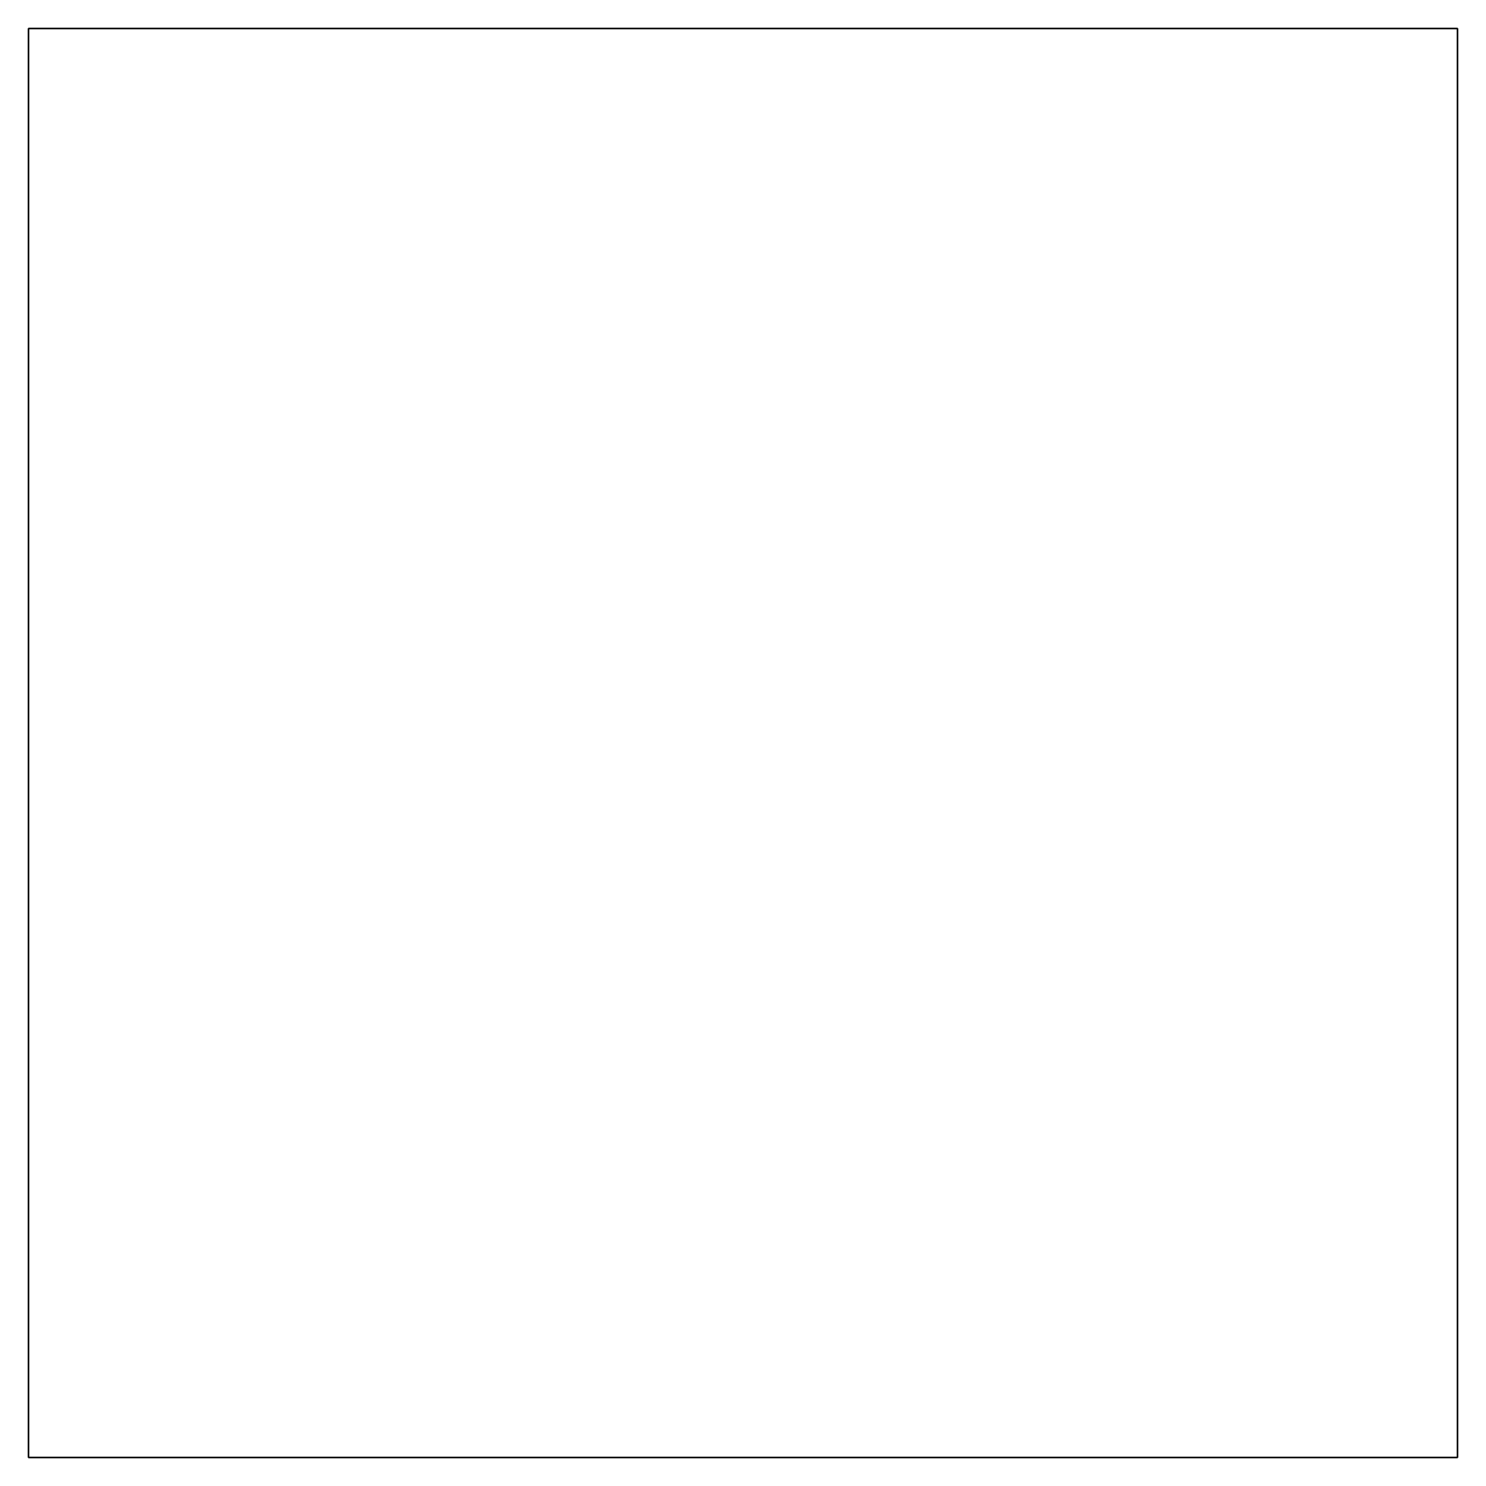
# Model space of a CAD drawing. Header units: millimetres. Extents: x 0 to 20, y 0 to 20.
import ezdxf

# ---------------------------------------------------------------- set-up
doc = ezdxf.new("R2010")
doc.units = ezdxf.units.MM
doc.header["$MEASUREMENT"] = 0

msp = doc.modelspace()

# ---------------------------------------------------------------- linework, layer by layer
for points in [[(20, 0), (20, 20), (0, 20), (0, 0)], [(0, 20, 20), (20, 20, 20), (20, 0, 20), (0, 0, 20)], [(20, 20, 20), (0, 20, 20), (0, 20), (20, 20)], [(0, 20, 20), (0, 0, 20), (0, 0), (0, 20)], [(20, 0, 20), (20, 20, 20), (20, 20), (20, 0)], [(0, 0, 20), (20, 0, 20), (20, 0), (0, 0)]]:
    msp.add_3dface(points)

doc.saveas('drawing.dxf')
